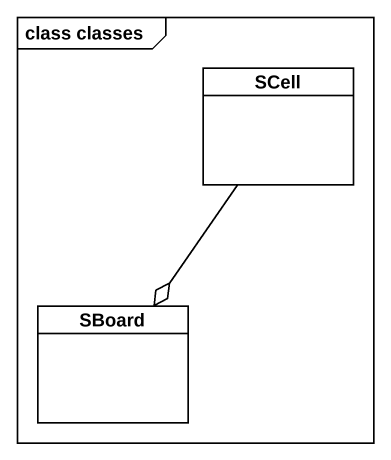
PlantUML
@startuml
mainframe class classes
hide circle
hide empty members
class SCell
class SBoard
SCell --o SBoard
@enduml
